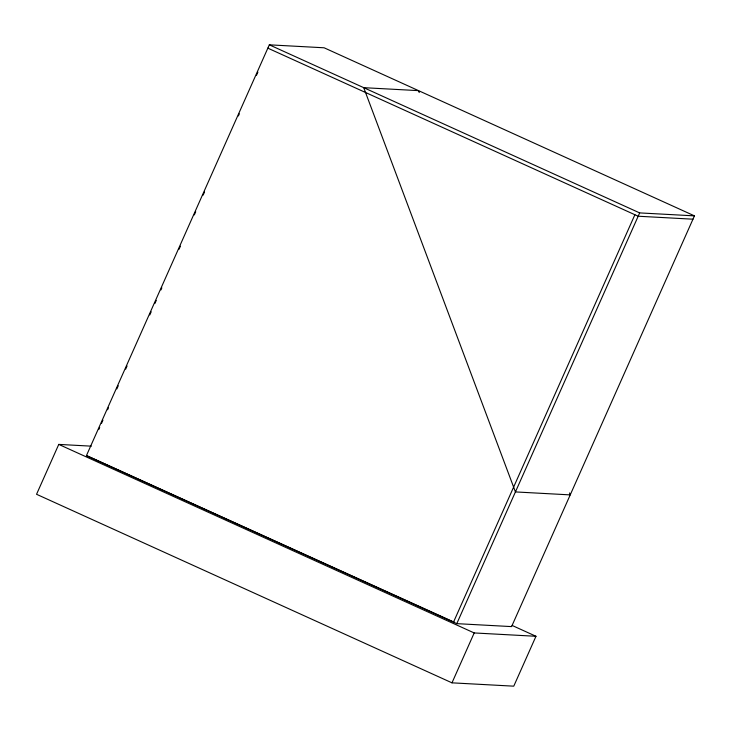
<?xml version="1.0" encoding="UTF-8"?>
<svg xmlns="http://www.w3.org/2000/svg" width="731" height="731" viewBox="0 0 731 731"><rect width="100%" height="100%" fill="white"/><g stroke="black" fill="none" stroke-linecap="round" stroke-linejoin="round"><path stroke-width="1.1" d="M91.338 446.157L58.763 444.402L36.55 494.284L451.986 682.836L513.765 686.171L535.978 636.281L512.093 625.434M86.45 455.568L269.328 44.829L324.116 47.789L694.45 215.864L511.581 626.604L456.784 623.644L86.45 455.568L454.207 622.191L453.494 622.154L634.892 214.74M98.758 429.563L99.69 427.48M101.545 423.304L102.934 420.179M107.576 409.762L108.499 407.679M116.85 388.919L118.248 385.794M125.668 369.128L127.057 366.003M149.791 314.942L151.18 311.817M154.899 303.484L156.288 300.359M160.93 289.933L161.853 287.85M179.022 249.298L180.411 246.173M194.327 214.914L195.716 211.789M203.145 195.113L204.534 191.988M238.397 115.927L239.329 113.844M256.49 75.284L257.888 72.159M456.784 623.644L639.662 212.904L694.45 215.864M451.986 682.836L474.2 632.945L535.978 636.281M268.551 48.2L267.838 48.155L638.181 216.23L692.97 219.19M269.328 44.829L639.662 212.904M58.763 444.402L474.2 632.945M419.238 92.563L418.516 90.635L363.727 87.674L515.428 491.926L570.226 494.887L569.504 492.959"/></g></svg>
